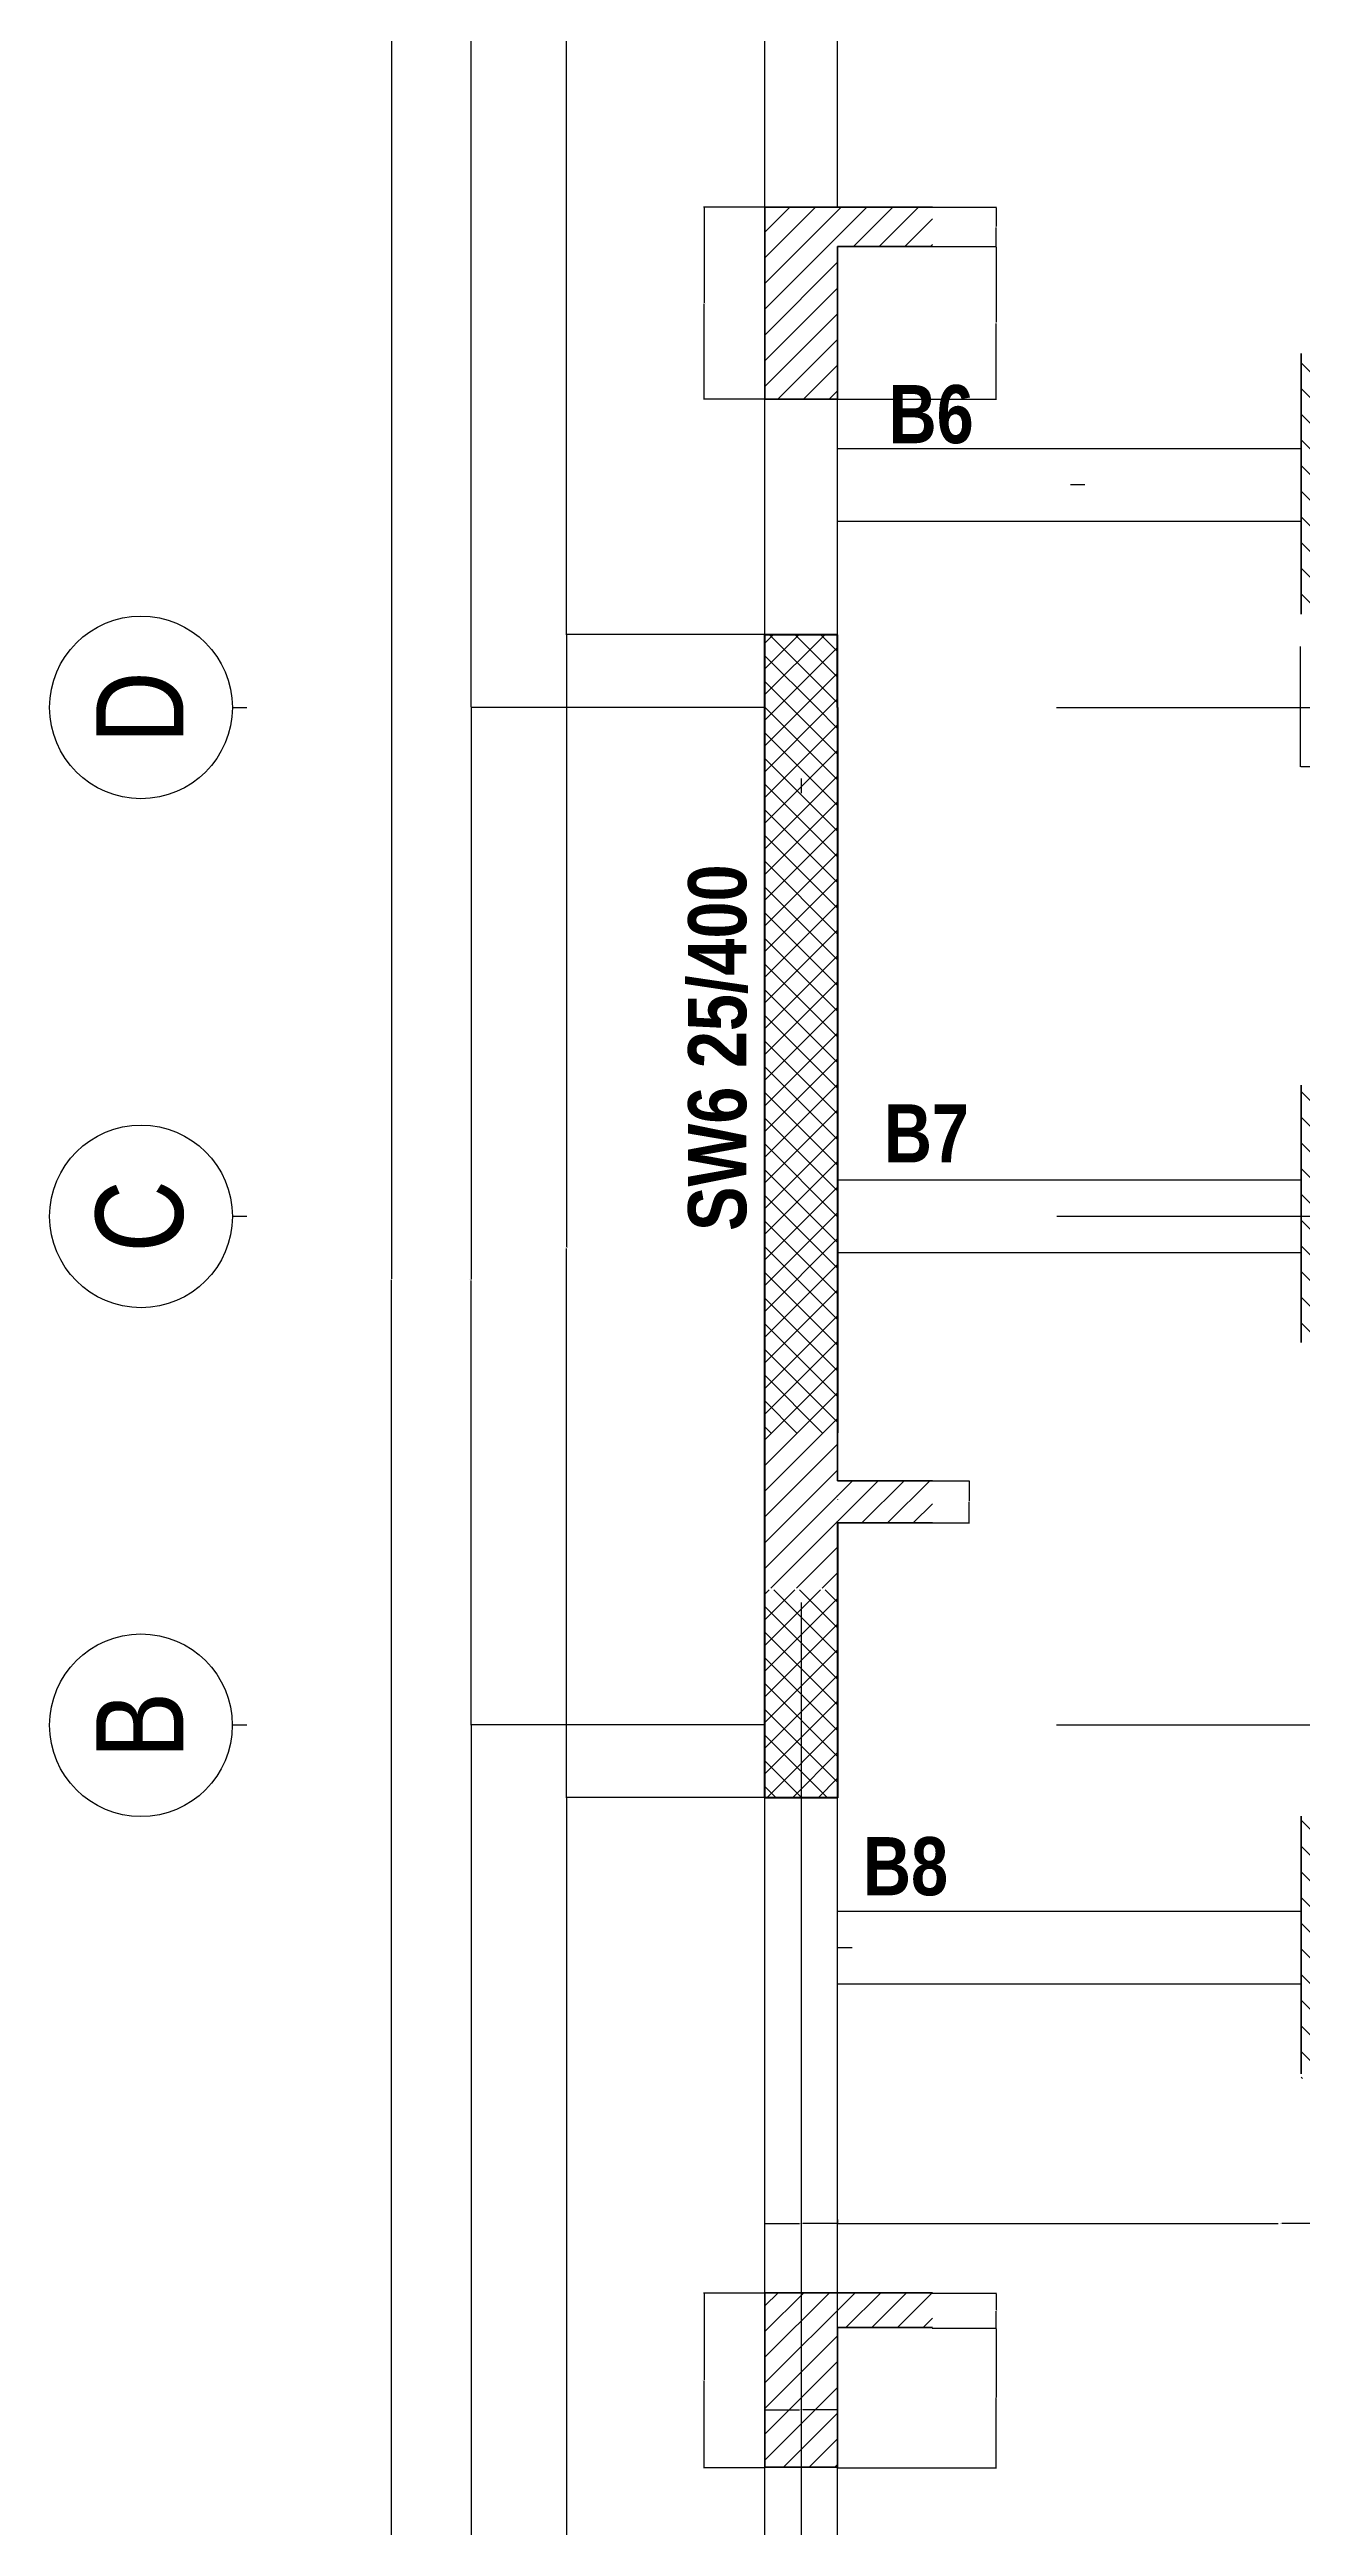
# Model space of a CAD drawing. Header units: millimetres. Extents: x 62 to 4126, y 148 to 2776.
# Drawn here: x 62 to 492, y 902 to 1754 of the extents above; entities that cross this region are included whole.
import ezdxf

# ---------------------------------------------------------------- set-up
doc = ezdxf.new("R2010")
doc.units = ezdxf.units.MM
doc.linetypes.add('DASHDOT', pattern=[25.4, 12.7, -6.35, 0, -6.35])
doc.linetypes.add('Solid Line copy-002', pattern=[1150, 5, -278.333333, 595, -271.666667])
for name, color, linetype, lineweight in [('! Plochi sech', 210, 'Continuous', 25), ('!Column', 10, 'Continuous', 50), ('!Dimension', 70, 'Continuous', 25), ('!Hatch', 70, 'Continuous', 25), ('035', 30, 'Continuous', 30), ('Osi', 70, 'DASHDOT', 25)]:
    doc.layers.add(name, color=color, linetype=linetype, lineweight=lineweight)
doc.layers.add('text', color=7, linetype='Continuous')
doc.styles.add('GENERATED_STYLE_2', font='ARIALN.TTF')
doc.styles.add('GENERATED_STYLE_3', font='ARIALNB.TTF')
doc.styles.get("Standard").update_dxf_attribs({"font": 'arial.ttf'})
doc.dimstyles.get("Standard").update_dxf_attribs({"dimtxt": 2.5, "dimasz": 2.5, "dimexe": 1.25, "dimexo": 0.625, "dimtad": 1, "dimtxsty": 'Standard', "dimcen": 2.5, "dimazin": 3, "dimtfac": 1, "dimtmove": 0, "dimatfit": 3})

# ---------------------------------------------------------------- blocks, each defined once
blk = doc.blocks.new('*D2222')
at = {"layer": '!Dimension', "color": 0, "lineweight": -2}
for p, q in [((307.84, 2095.66), (239.52, 2095.66)), ((239.7, 2095.48), (239.7, 1824.59)), ((239.7, 1553.34), (239.7, 1824.23)), ((307.84, 1553.16), (239.52, 1553.16))]:
    blk.add_line(p, q, dxfattribs=at)
at = {"layer": '!Dimension', "color": 0}
for points in [[(239.73, 2095.48), (239.67, 2095.48), (239.7, 2095.66)], [(239.67, 1553.34), (239.73, 1553.34), (239.7, 1553.16)]]:
    blk.add_solid(points, dxfattribs=at)
at = {"layer": 'Defpoints', "color": 0}
for p in [(307.91, 2095.66), (239.7, 1553.16), (307.91, 1553.16)]:
    blk.add_point(p, dxfattribs=at)
at = {"layer": '!Dimension', "color": 0, "insert": (239.7, 1824.41), "char_height": 0.18, "attachment_point": 5}
blk.add_mtext('\\A1;542.5000', dxfattribs=at)
blk = doc.blocks.new('*D2223')
at = {"layer": '!Dimension', "color": 0, "lineweight": -2}
for p, q in [((315.84, 1553.16), (239.52, 1553.16)), ((239.7, 1552.98), (239.7, 1342.45)), ((239.7, 1153.34), (239.7, 1342.08)), ((315.84, 1153.16), (239.52, 1153.16))]:
    blk.add_line(p, q, dxfattribs=at)
at = {"layer": '!Dimension', "color": 0}
for points in [[(239.73, 1552.98), (239.67, 1552.98), (239.7, 1553.16)], [(239.67, 1153.34), (239.73, 1153.34), (239.7, 1153.16)]]:
    blk.add_solid(points, dxfattribs=at)
at = {"layer": 'Defpoints', "color": 0}
for p in [(315.91, 1553.16), (239.7, 1153.16), (315.91, 1153.16)]:
    blk.add_point(p, dxfattribs=at)
at = {"layer": '!Dimension', "color": 0, "insert": (239.7, 1342.27), "char_height": 0.18, "attachment_point": 5}
blk.add_mtext('\\A1;400.0000', dxfattribs=at)
blk = doc.blocks.new('*D2224')
at = {"layer": '!Dimension', "color": 0, "lineweight": -2}
for p, q in [((315.84, 1153.16), (239.5, 1153.16)), ((239.68, 1152.98), (239.68, 882.09)), ((239.68, 610.84), (239.68, 881.73)), ((315.84, 610.66), (239.5, 610.66))]:
    blk.add_line(p, q, dxfattribs=at)
at = {"layer": '!Dimension', "color": 0}
for points in [[(239.71, 1152.98), (239.65, 1152.98), (239.68, 1153.16)], [(239.65, 610.84), (239.71, 610.84), (239.68, 610.66)]]:
    blk.add_solid(points, dxfattribs=at)
at = {"layer": 'Defpoints', "color": 0}
for p in [(315.91, 1153.16), (239.68, 610.66), (315.91, 610.66)]:
    blk.add_point(p, dxfattribs=at)
at = {"layer": '!Dimension', "color": 0, "insert": (239.68, 881.91), "char_height": 0.18, "attachment_point": 5}
blk.add_mtext('\\A1;542.5000', dxfattribs=at)
blk = doc.blocks.new('*D2226')
at = {"layer": '!Dimension', "color": 0, "lineweight": -2}
for p, q in [((307.84, 2108.16), (206.8, 2108.16)), ((206.98, 2107.98), (206.98, 1818.34)), ((206.98, 1528.34), (206.98, 1817.98)), ((307.84, 1528.16), (206.8, 1528.16))]:
    blk.add_line(p, q, dxfattribs=at)
at = {"layer": '!Dimension', "color": 0}
for points in [[(207.01, 2107.98), (206.95, 2107.98), (206.98, 2108.16)], [(206.95, 1528.34), (207.01, 1528.34), (206.98, 1528.16)]]:
    blk.add_solid(points, dxfattribs=at)
at = {"layer": 'Defpoints', "color": 0}
for p in [(307.91, 2108.16), (206.98, 1528.16), (307.91, 1528.16)]:
    blk.add_point(p, dxfattribs=at)
at = {"layer": '!Dimension', "color": 0, "insert": (206.98, 1818.16), "char_height": 0.18, "attachment_point": 5}
blk.add_mtext('\\A1;580.0000', dxfattribs=at)
blk = doc.blocks.new('*D2227')
at = {"layer": '!Dimension', "color": 0, "lineweight": -2}
for p, q in [((307.84, 1528.16), (206.8, 1528.16)), ((206.98, 1527.98), (206.98, 1331.43)), ((206.98, 1178.34), (206.98, 1331.06)), ((297.84, 1178.16), (206.8, 1178.16))]:
    blk.add_line(p, q, dxfattribs=at)
at = {"layer": '!Dimension', "color": 0}
for points in [[(207.01, 1527.98), (206.95, 1527.98), (206.98, 1528.16)], [(206.95, 1178.34), (207.01, 1178.34), (206.98, 1178.16)]]:
    blk.add_solid(points, dxfattribs=at)
at = {"layer": 'Defpoints', "color": 0}
for p in [(307.91, 1528.16), (206.98, 1178.16), (297.91, 1178.16)]:
    blk.add_point(p, dxfattribs=at)
at = {"layer": '!Dimension', "color": 0, "insert": (206.98, 1331.25), "char_height": 0.18, "attachment_point": 5}
blk.add_mtext('\\A1;350.0000', dxfattribs=at)
blk = doc.blocks.new('*D2239')
at = {"layer": '!Dimension', "color": 0, "lineweight": -2}
for p, q in [((307.84, 2120.66), (179.45, 2120.66)), ((179.63, 2120.48), (179.63, 1331.61)), ((179.63, 585.84), (179.63, 1331.24)), ((307.84, 585.66), (179.45, 585.66))]:
    blk.add_line(p, q, dxfattribs=at)
at = {"layer": '!Dimension', "color": 0}
for points in [[(179.66, 2120.48), (179.6, 2120.48), (179.63, 2120.66)], [(179.6, 585.84), (179.66, 585.84), (179.63, 585.66)]]:
    blk.add_solid(points, dxfattribs=at)
at = {"layer": 'Defpoints', "color": 0}
for p in [(179.63, 2120.66), (307.91, 2120.66), (307.91, 585.66)]:
    blk.add_point(p, dxfattribs=at)
at = {"layer": '!Dimension', "color": 0, "insert": (179.63, 1331.43), "char_height": 0.18, "attachment_point": 5}
blk.add_mtext('\\A1;1535', dxfattribs=at)
blk = doc.blocks.new('*D2331')
at = {"color": 0, "linetype": 'Continuous', "lineweight": -2}
for p, q in [((365.47, 1700.16), (387.59, 1700.16)), ((387.41, 1699.98), (387.41, 1693.59)), ((387.41, 1686.84), (387.41, 1693.23)), ((365.47, 1686.66), (387.59, 1686.66))]:
    blk.add_line(p, q, dxfattribs=at)
at = {"color": 0}
for points in [[(387.44, 1699.98), (387.38, 1699.98), (387.41, 1700.16)], [(387.38, 1686.84), (387.44, 1686.84), (387.41, 1686.66)]]:
    blk.add_solid(points, dxfattribs=at)
at = {"layer": 'Defpoints', "color": 0}
for p in [(365.41, 1700.16), (387.41, 1700.16), (365.41, 1686.66)]:
    blk.add_point(p, dxfattribs=at)
at = {"color": 0, "lineweight": 20, "insert": (387.41, 1693.41), "char_height": 0.18, "attachment_point": 5}
blk.add_mtext('\\A1;13.5000', dxfattribs=at)
blk = doc.blocks.new('*D2332')
at = {"color": 0, "linetype": 'Continuous', "lineweight": -2}
for p, q in [((365.47, 1686.66), (387.59, 1686.66)), ((387.41, 1686.48), (387.41, 1660.59)), ((387.41, 1634.34), (387.41, 1660.23)), ((332.97, 1634.16), (387.59, 1634.16))]:
    blk.add_line(p, q, dxfattribs=at)
at = {"color": 0}
for points in [[(387.44, 1686.48), (387.38, 1686.48), (387.41, 1686.66)], [(387.38, 1634.34), (387.44, 1634.34), (387.41, 1634.16)]]:
    blk.add_solid(points, dxfattribs=at)
at = {"layer": 'Defpoints', "color": 0}
for p in [(365.41, 1686.66), (387.41, 1686.66), (332.91, 1634.16)]:
    blk.add_point(p, dxfattribs=at)
at = {"color": 0, "lineweight": 20, "insert": (387.41, 1660.41), "char_height": 0.18, "attachment_point": 5}
blk.add_mtext('\\A1;52.5000', dxfattribs=at)
blk = doc.blocks.new('*D2333')
at = {"color": 0, "linetype": 'Continuous', "lineweight": -2}
for p, q in [((307.84, 1700.16), (286.87, 1700.16)), ((287.05, 1699.98), (287.05, 1667.34)), ((287.05, 1634.34), (287.05, 1666.98)), ((307.84, 1634.16), (286.87, 1634.16))]:
    blk.add_line(p, q, dxfattribs=at)
at = {"color": 0}
for points in [[(287.08, 1699.98), (287.02, 1699.98), (287.05, 1700.16)], [(287.02, 1634.34), (287.08, 1634.34), (287.05, 1634.16)]]:
    blk.add_solid(points, dxfattribs=at)
at = {"layer": 'Defpoints', "color": 0}
for p in [(307.91, 1700.16), (287.05, 1634.16), (307.91, 1634.16)]:
    blk.add_point(p, dxfattribs=at)
at = {"color": 0, "lineweight": 20, "insert": (287.05, 1667.16), "char_height": 0.18, "attachment_point": 5}
blk.add_mtext('\\A1;66.0000', dxfattribs=at)
blk = doc.blocks.new('*D2335')
at = {"layer": '! Plochi sech', "color": 0, "lineweight": -2}
for p, q in [((365.47, 1262.16), (378.3, 1262.16)), ((378.12, 1261.98), (378.12, 1255.09)), ((378.12, 1247.84), (378.12, 1254.73)), ((365.47, 1247.66), (378.3, 1247.66))]:
    blk.add_line(p, q, dxfattribs=at)
at = {"layer": '! Plochi sech', "color": 0}
for points in [[(378.15, 1261.98), (378.09, 1261.98), (378.12, 1262.16)], [(378.09, 1247.84), (378.15, 1247.84), (378.12, 1247.66)]]:
    blk.add_solid(points, dxfattribs=at)
at = {"layer": 'Defpoints', "color": 0}
for p in [(365.41, 1262.16), (365.41, 1247.66), (378.12, 1247.66)]:
    blk.add_point(p, dxfattribs=at)
at = {"layer": '! Plochi sech', "color": 0, "insert": (378.12, 1254.91), "char_height": 0.18, "attachment_point": 5}
blk.add_mtext('\\A1;14.5000', dxfattribs=at)
blk = doc.blocks.new('*D2349')
at = {"color": 0, "linetype": 'Continuous', "lineweight": -2}
for p, q in [((365.47, 982.66), (387.55, 982.66)), ((387.37, 982.48), (387.37, 976.84)), ((387.37, 970.84), (387.37, 976.48)), ((365.47, 970.66), (387.55, 970.66))]:
    blk.add_line(p, q, dxfattribs=at)
at = {"color": 0}
for points in [[(387.4, 982.48), (387.34, 982.48), (387.37, 982.66)], [(387.34, 970.84), (387.4, 970.84), (387.37, 970.66)]]:
    blk.add_solid(points, dxfattribs=at)
at = {"layer": 'Defpoints', "color": 0}
for p in [(365.41, 982.66), (387.37, 982.66), (365.41, 970.66)]:
    blk.add_point(p, dxfattribs=at)
at = {"color": 0, "lineweight": 20, "insert": (387.37, 976.66), "char_height": 0.18, "attachment_point": 5}
blk.add_mtext('\\A1;12.0000', dxfattribs=at)
blk = doc.blocks.new('*D2350')
at = {"color": 0, "linetype": 'Continuous', "lineweight": -2}
for p, q in [((365.47, 970.66), (387.55, 970.66)), ((387.37, 970.48), (387.37, 946.84)), ((387.37, 922.84), (387.37, 946.48)), ((332.97, 922.66), (387.55, 922.66))]:
    blk.add_line(p, q, dxfattribs=at)
at = {"color": 0}
for points in [[(387.4, 970.48), (387.34, 970.48), (387.37, 970.66)], [(387.34, 922.84), (387.4, 922.84), (387.37, 922.66)]]:
    blk.add_solid(points, dxfattribs=at)
at = {"layer": 'Defpoints', "color": 0}
for p in [(365.41, 970.66), (387.37, 970.66), (332.91, 922.66)]:
    blk.add_point(p, dxfattribs=at)
at = {"color": 0, "lineweight": 20, "insert": (387.37, 946.66), "char_height": 0.18, "attachment_point": 5}
blk.add_mtext('\\A1;48.0000', dxfattribs=at)
blk = doc.blocks.new('*D2351')
at = {"color": 0, "linetype": 'Continuous', "lineweight": -2}
for p, q in [((307.84, 982.66), (286.85, 982.66)), ((287.03, 982.48), (287.03, 952.84)), ((287.03, 922.84), (287.03, 952.48)), ((307.84, 922.66), (286.85, 922.66))]:
    blk.add_line(p, q, dxfattribs=at)
at = {"color": 0}
for points in [[(287.06, 982.48), (287, 982.48), (287.03, 982.66)], [(287, 922.84), (287.06, 922.84), (287.03, 922.66)]]:
    blk.add_solid(points, dxfattribs=at)
at = {"layer": 'Defpoints', "color": 0}
for p in [(307.91, 982.66), (287.03, 922.66), (307.91, 922.66)]:
    blk.add_point(p, dxfattribs=at)
at = {"color": 0, "lineweight": 20, "insert": (287.03, 952.66), "char_height": 0.18, "attachment_point": 5}
blk.add_mtext('\\A1;60.0000', dxfattribs=at)
blk = doc.blocks.new('*D2399')
at = {"layer": '!Dimension', "color": 0, "lineweight": -2}
for p, q in [((307.91, 922.72), (307.91, 942.75)), ((308.09, 942.57), (319.87, 942.57)), ((332.73, 942.57), (320.94, 942.57)), ((332.91, 922.72), (332.91, 942.75))]:
    blk.add_line(p, q, dxfattribs=at)
at = {"layer": '!Dimension', "color": 0}
for points in [[(308.09, 942.6), (308.09, 942.54), (307.91, 942.57)], [(332.73, 942.54), (332.73, 942.6), (332.91, 942.57)]]:
    blk.add_solid(points, dxfattribs=at)
at = {"layer": 'Defpoints', "color": 0}
for p in [(307.91, 942.57), (307.91, 922.66), (332.91, 922.66)]:
    blk.add_point(p, dxfattribs=at)
at = {"layer": '!Dimension', "color": 0, "insert": (320.41, 942.57), "char_height": 0.18, "attachment_point": 5}
blk.add_mtext('\\A1;25.0000', dxfattribs=at)
blk = doc.blocks.new('*D2431')
at = {"layer": '!Dimension', "color": 0, "lineweight": -2}
for p, q in [((332.91, 980.72), (332.91, 1006.84)), ((333.09, 1006.66), (484.38, 1006.66)), ((935.23, 1006.66), (485.59, 1006.66)), ((935.41, 1005.22), (935.41, 1006.84))]:
    blk.add_line(p, q, dxfattribs=at)
at = {"layer": '!Dimension', "color": 0}
for points in [[(333.09, 1006.69), (333.09, 1006.63), (332.91, 1006.66)], [(935.23, 1006.63), (935.23, 1006.69), (935.41, 1006.66)]]:
    blk.add_solid(points, dxfattribs=at)
at = {"layer": 'Defpoints', "color": 0}
for p in [(935.41, 1006.66), (935.41, 1005.16), (332.91, 980.66)]:
    blk.add_point(p, dxfattribs=at)
at = {"layer": '!Dimension', "color": 0, "insert": (484.99, 1006.66), "char_height": 0.18, "attachment_point": 5}
blk.add_mtext('\\A1;602.5000', dxfattribs=at)
blk = doc.blocks.new('*D2455')
at = {"layer": '! Plochi sech', "color": 0, "lineweight": -2}
for p, q in [((547.41, 1573.6), (547.41, 1507.67)), ((491.91, 1549.1), (491.91, 1507.67)), ((492.09, 1507.85), (526.19, 1507.85)), ((547.23, 1507.85), (527.25, 1507.85))]:
    blk.add_line(p, q, dxfattribs=at)
at = {"layer": '! Plochi sech', "color": 0}
for points in [[(492.09, 1507.88), (492.09, 1507.82), (491.91, 1507.85)], [(547.23, 1507.82), (547.23, 1507.88), (547.41, 1507.85)]]:
    blk.add_solid(points, dxfattribs=at)
at = {"layer": 'Defpoints', "color": 0}
for p in [(547.41, 1573.66), (491.91, 1549.16), (547.41, 1507.85)]:
    blk.add_point(p, dxfattribs=at)
at = {"layer": '! Plochi sech', "color": 0, "insert": (526.72, 1507.85), "char_height": 0.18, "attachment_point": 5}
blk.add_mtext('\\A1;55.5000', dxfattribs=at)
blk = doc.blocks.new('*D2564')
at = {"layer": '!Dimension', "color": 0, "lineweight": -2}
for p, q in [((307.84, 1178.16), (206.76, 1178.16)), ((206.94, 1177.98), (206.94, 888.34)), ((206.94, 598.34), (206.94, 887.98)), ((307.84, 598.16), (206.76, 598.16))]:
    blk.add_line(p, q, dxfattribs=at)
at = {"layer": '!Dimension', "color": 0}
for points in [[(206.97, 1177.98), (206.91, 1177.98), (206.94, 1178.16)], [(206.91, 598.34), (206.97, 598.34), (206.94, 598.16)]]:
    blk.add_solid(points, dxfattribs=at)
at = {"layer": 'Defpoints', "color": 0}
for p in [(307.91, 1178.16), (206.94, 598.16), (307.91, 598.16)]:
    blk.add_point(p, dxfattribs=at)
at = {"layer": '!Dimension', "color": 0, "insert": (206.94, 888.16), "char_height": 0.18, "attachment_point": 5}
blk.add_mtext('\\A1;580.0000', dxfattribs=at)
blk = doc.blocks.new('*D2567')
at = {"layer": '!Dimension', "color": 0, "lineweight": -2}
for p, q in [((307.91, 997.72), (307.91, 1006.84)), ((308.09, 1006.66), (319.87, 1006.66)), ((332.73, 1006.66), (320.94, 1006.66)), ((332.91, 1008.1), (332.91, 1006.48))]:
    blk.add_line(p, q, dxfattribs=at)
at = {"layer": '!Dimension', "color": 0}
for points in [[(308.09, 1006.69), (308.09, 1006.63), (307.91, 1006.66)], [(332.73, 1006.63), (332.73, 1006.69), (332.91, 1006.66)]]:
    blk.add_solid(points, dxfattribs=at)
at = {"layer": 'Defpoints', "color": 0}
for p in [(332.91, 1008.16), (332.91, 1006.66), (307.91, 997.66)]:
    blk.add_point(p, dxfattribs=at)
at = {"layer": '!Dimension', "color": 0, "insert": (320.41, 1006.66), "char_height": 0.18, "attachment_point": 5}
blk.add_mtext('\\A1;25.0000', dxfattribs=at)

msp = doc.modelspace()

# ---------------------------------------------------------------- hatches: boundary and pattern name
at = {"layer": '! Plochi sech'}
h = msp.add_hatch(dxfattribs=at)
h.set_pattern_fill('ANSI31', color=256, scale=50)
h.set_pattern_definition([(45, (-894324.729, -495414.435), (-4.419417382, 4.419417382), [])])
h.paths.add_polyline_path([(307.919, 1245.16), (307.919, 1225.16), (332.919, 1225.16), (332.853, 1247.66), (365.481, 1247.66), (365.547, 1262.16), (332.919, 1262.16), (332.919, 1279.16), (307.919, 1279.16)])
at = {"layer": '!Hatch'}
h = msp.add_hatch(dxfattribs=at)
h.set_pattern_fill('ANSI37', color=256, scale=50)
h.set_pattern_definition([(45, (327.83, 1207.7683), (-4.41942, 4.41942), []), (135, (327.83, 1207.7683), (-4.41942, -4.41942), [])])
h.paths.add_polyline_path([(332.825, 1259.66), (332.894, 1259.66), (332.894, 1272.16), (332.892, 1272.16), (332.892, 1278.66), (320.394, 1278.66), (320.394, 1224.66), (332.892, 1224.66)], flags=16)
h.paths.add_polyline_path([(320.394, 1278.66), (307.894, 1278.66), (307.894, 1224.66), (320.394, 1224.66)], flags=17)
h.paths.add_polyline_path([(320.394, 1553.13), (307.894, 1553.13), (307.894, 1528.162), (320.394, 1528.164)])
h.paths.add_polyline_path([(320.394, 1528.164), (332.913, 1528.166), (332.912, 1553.13), (320.394, 1553.13)])
h.paths.add_polyline_path([(320.394, 1158.164), (332.894, 1158.166), (332.894, 1528.166), (320.394, 1528.164)])
h.paths.add_polyline_path([(320.394, 1528.164), (307.894, 1528.162), (307.894, 1158.162), (320.394, 1158.164)])
h.paths.add_polyline_path([(320.394, 1153.136), (332.894, 1153.136), (332.894, 1158.166), (320.394, 1158.164)])
h.paths.add_polyline_path([(320.394, 1158.164), (307.894, 1158.162), (307.894, 1153.136), (320.394, 1153.136)])
at = {"linetype": 'Continuous', "lineweight": 20}
h = msp.add_hatch(dxfattribs=at)
h.set_pattern_fill('ANSI31', scale=50, style=0)
h.set_pattern_definition([(45, (-881470.3624, -482842.942), (-4.419417382, 4.419417382), [])])
h.paths.add_polyline_path([(332.913, 1686.66), (365.542, 1686.66), (365.542, 1700.16), (320.413, 1700.16), (320.413, 1634.176), (332.913, 1634.176)])
h.paths.add_polyline_path([(320.413, 1700.16), (307.913, 1700.16), (307.913, 1634.176), (320.413, 1634.176)])
at = {"linetype": 'Continuous', "lineweight": 25}
h = msp.add_hatch(dxfattribs=at)
h.set_pattern_fill('ANSI31', scale=50, angle=90, style=0)
h.set_pattern_definition([(135, (484963.298, -882587.139), (-4.419417382, -4.419417382), [])])
h.paths.add_polyline_path([(504.28, 1617.237), (504.28, 1649.865), (492.28, 1649.865), (492.28, 1559.608), (504.28, 1559.608), (504.28, 1592.237), (547.28, 1592.237), (547.28, 1617.237)])
h = msp.add_hatch(dxfattribs=at)
h.set_pattern_fill('ANSI31', scale=50, angle=90, style=0)
h.set_pattern_definition([(135, (484963.298, -882820.1455), (-4.419417382, -4.419417382), [])])
h.paths.add_polyline_path([(504.28, 1365.63), (504.28, 1398.258), (492.28, 1398.258), (492.28, 1308.002), (504.28, 1308.002), (504.28, 1340.63), (547.28, 1340.63), (547.28, 1365.63)])
h = msp.add_hatch(dxfattribs=at)
h.set_pattern_fill('ANSI31', scale=50, angle=90, style=0)
h.set_pattern_definition([(135, (484963.292, -883053.139), (-4.419417382, -4.419417382), [])])
h.paths.add_polyline_path([(504.274, 1114.137), (504.274, 1146.765), (492.274, 1146.765), (492.274, 1056.508), (504.274, 1056.508), (504.274, 1089.137), (547.274, 1089.137), (547.274, 1114.137)])
at = {"linetype": 'Continuous', "lineweight": 20}
h = msp.add_hatch(dxfattribs=at)
h.set_pattern_fill('ANSI31', scale=50, style=0)
h.set_pattern_definition([(45, (-881470.3624, -483503.136), (-4.419417382, 4.419417382), [])])
h.paths.add_polyline_path([(332.913, 970.883), (365.542, 970.883), (365.542, 982.883), (320.413, 982.883), (320.413, 922.883), (332.913, 922.883)])
h.paths.add_polyline_path([(320.413, 982.883), (307.913, 982.883), (307.913, 922.883), (320.413, 922.883)])

# ---------------------------------------------------------------- linework, layer by layer
at = {"layer": '!Column'}
for p, q in [((307.913, 1528.929), (307.913, 1553.13)), ((332.913, 1553.13), (307.913, 1553.13)), ((307.913, 1153.137), (307.913, 1553.13)), ((332.913, 1528.13), (332.913, 1553.13)), ((307.919, 1289.557), (307.921, 1528.929)), ((332.921, 1528.13), (332.919, 1278.66)), ((332.913, 1247.66), (332.913, 1153.137)), ((332.919, 1168.063), (332.919, 1163.063)), ((332.919, 1153.137), (307.913, 1153.137))]:
    msp.add_line(p, q, dxfattribs=at)
at = {"color": 3, "linetype": 'Continuous', "lineweight": 35}
for p, q in [((307.913, 1700.16), (365.542, 1700.16)), ((307.913, 1700.16), (307.913, 1634.176)), ((332.913, 1686.66), (365.542, 1686.66)), ((332.913, 1686.66), (332.913, 1634.176)), ((492.28, 1560.152), (492.28, 1649.891)), ((307.913, 1634.176), (332.913, 1634.176)), ((492.28, 1571.275), (492.28, 1569.872)), ((492.28, 1309.669), (492.28, 1398.258)), ((307.919, 1269.66), (307.919, 1304.557)), ((332.919, 1262.16), (332.919, 1278.66)), ((307.919, 1269.66), (307.919, 1236.66)), ((365.547, 1262.16), (332.919, 1262.16)), ((365.481, 1247.66), (332.853, 1247.66)), ((492.274, 1058.175), (492.274, 1146.765)), ((307.913, 982.883), (365.542, 982.883)), ((307.913, 982.883), (307.913, 922.883)), ((332.913, 970.883), (365.542, 970.883)), ((332.913, 970.883), (332.913, 922.883)), ((307.913, 922.883), (332.913, 922.883))]:
    msp.add_line(p, q, dxfattribs=at)
at = {"layer": '035'}
for p, q in [((307.913, 585.637), (307.913, 2120.637)), ((332.913, 1700.16), (332.913, 2095.637)), ((332.913, 1553.13), (332.913, 1634.176)), ((332.935, 1617.237), (492.28, 1617.237)), ((332.936, 1592.237), (492.28, 1592.237)), ((332.92, 1365.63), (492.28, 1365.63)), ((332.92, 1340.63), (492.28, 1340.63)), ((332.913, 610.637), (332.913, 1247.66)), ((332.913, 1114.137), (492.274, 1114.137)), ((332.913, 1089.137), (492.274, 1089.137))]:
    msp.add_line(p, q, dxfattribs=at)
at = {"layer": 'Osi', "linetype": 'Solid Line copy-002', "lineweight": 25}
for p, q in [((320.413, 2653.659), (320.413, 211.257)), ((1567.921, 1604.73), (332.963, 1604.692)), ((124.878, 1528.137), (4062.976, 1528.137)), ((124.904, 1353.13), (930.421, 1353.13)), ((124.878, 1178.137), (4062.963, 1178.137)), ((332.913, 1101.637), (935.413, 1101.637))]:
    msp.add_line(p, q, dxfattribs=at)
at = {"layer": 'Osi', "color": 2, "linetype": 'Continuous', "lineweight": 30}
for centre in [(93.469, 1528.13), (93.495, 1353.072), (93.467, 1178.063)]:
    msp.add_circle(centre, 31.408, dxfattribs=at)

# ---------------------------------------------------------------- texts
at = {"layer": 'text', "color": 3, "linetype": 'Continuous', "lineweight": 5, "char_height": 20, "attachment_point": 2, "style": 'GENERATED_STYLE_3'}
for s, insert in [('B6', (365.061, 1639.014)), ('B7', (363.459, 1391.613)), ('B8', (356.261, 1139.564))]:
    msp.add_mtext(s, dxfattribs=dict(at, insert=insert))
at = {"layer": 'text', "color": 2, "linetype": 'Continuous', "lineweight": 5, "char_height": 30, "attachment_point": 5, "rotation": 90, "style": 'GENERATED_STYLE_2'}
for s, insert in [('D', (93.077, 1528.13)), ('C', (93.104, 1353.072)), ('B', (93.076, 1178.063))]:
    msp.add_mtext(s, dxfattribs=dict(at, insert=insert))
at = {"layer": 'text', "color": 3, "linetype": 'Continuous', "lineweight": 5, "insert": (281.541, 1411.101), "char_height": 20, "attachment_point": 2, "rotation": 90, "style": 'GENERATED_STYLE_3'}
msp.add_mtext('SW6 25/400', dxfattribs=at)

# ---------------------------------------------------------------- dimensions: what is measured, and where the dimension line sits
at = {"layer": '! Plochi sech'}
dim = msp.add_linear_dim(base=(547.405, 1507.846), p1=(491.905, 1549.16), p2=(547.405, 1573.66), dimstyle='Standard', dxfattribs=at)
dim.commit()
dim.dimension.update_dxf_attribs({"geometry": '*D2455', "text_midpoint": (526.719, 1507.846), "dimtype": 160})
dim = msp.add_linear_dim(base=(378.121, 1247.66), p1=(365.405, 1262.16), p2=(365.405, 1247.66), angle=90, dimstyle='Standard', dxfattribs=at)
dim.commit()
dim.dimension.update_dxf_attribs({"geometry": '*D2335', "text_midpoint": (378.121, 1254.91)})
at = {"layer": '!Dimension'}
dim = msp.add_linear_dim(base=(179.633, 2120.66), p1=(307.905, 585.66), p2=(307.905, 2120.66), angle=90, dimstyle='Standard', override={"dimdec": 0}, dxfattribs=at)
dim.commit()
dim.dimension.update_dxf_attribs({"geometry": '*D2239', "text_midpoint": (179.633, 1331.427), "dimtype": 160})
for base, p1, p2, picture, middle in [((206.981, 1528.16), (307.905, 2108.16), (307.905, 1528.16), '*D2226', (206.981, 1818.16)), ((239.699, 1553.16), (307.905, 2095.66), (307.905, 1553.16), '*D2222', (239.699, 1824.41)), ((206.937, 598.16), (307.905, 1178.16), (307.905, 598.16), '*D2564', (206.937, 888.16)), ((239.684, 610.66), (315.905, 1153.16), (315.905, 610.66), '*D2224', (239.684, 881.91))]:
    dim = msp.add_linear_dim(base=base, p1=p1, p2=p2, angle=90, dimstyle='Standard', dxfattribs=at)
    dim.commit()
    dim.dimension.update_dxf_attribs({"geometry": picture, "text_midpoint": middle})
for base, p1, p2, picture, middle in [((239.699, 1153.16), (315.905, 1553.16), (315.905, 1153.16), '*D2223', (239.699, 1342.266)), ((206.98, 1178.16), (307.905, 1528.16), (297.905, 1178.16), '*D2227', (206.98, 1331.246))]:
    dim = msp.add_linear_dim(base=base, p1=p1, p2=p2, angle=90, dimstyle='Standard', dxfattribs=at)
    dim.commit()
    dim.dimension.update_dxf_attribs({"geometry": picture, "text_midpoint": middle, "dimtype": 160})
for base, p1, p2, picture, middle in [((332.905, 1006.66), (307.905, 997.66), (332.905, 1008.16), '*D2567', (320.405, 1006.66)), ((307.905, 942.571), (332.905, 922.66), (307.905, 922.66), '*D2399', (320.405, 942.571))]:
    dim = msp.add_linear_dim(base=base, p1=p1, p2=p2, dimstyle='Standard', dxfattribs=at)
    dim.commit()
    dim.dimension.update_dxf_attribs({"geometry": picture, "text_midpoint": middle})
dim = msp.add_linear_dim(base=(935.405, 1006.66), p1=(332.905, 980.66), p2=(935.405, 1005.16), dimstyle='Standard', dxfattribs=at)
dim.commit()
dim.dimension.update_dxf_attribs({"geometry": '*D2431', "text_midpoint": (484.986, 1006.66), "dimtype": 160})
at = {"color": 7, "linetype": 'Continuous', "lineweight": 20}
for base, p1, p2, picture, middle in [((287.052, 1634.16), (307.905, 1700.16), (307.905, 1634.16), '*D2333', (287.052, 1667.16)), ((387.405, 1700.16), (365.405, 1686.66), (365.405, 1700.16), '*D2331', (387.405, 1693.41)), ((387.405, 1686.66), (332.905, 1634.16), (365.405, 1686.66), '*D2332', (387.405, 1660.41)), ((287.031, 922.66), (307.905, 982.66), (307.905, 922.66), '*D2351', (287.031, 952.66)), ((387.373, 982.66), (365.405, 970.66), (365.405, 982.66), '*D2349', (387.373, 976.66)), ((387.373, 970.66), (332.905, 922.66), (365.405, 970.66), '*D2350', (387.373, 946.66))]:
    dim = msp.add_linear_dim(base=base, p1=p1, p2=p2, angle=90, dimstyle='Standard', dxfattribs=at)
    dim.commit()
    dim.dimension.update_dxf_attribs({"geometry": picture, "text_midpoint": middle})

doc.saveas('drawing.dxf')
